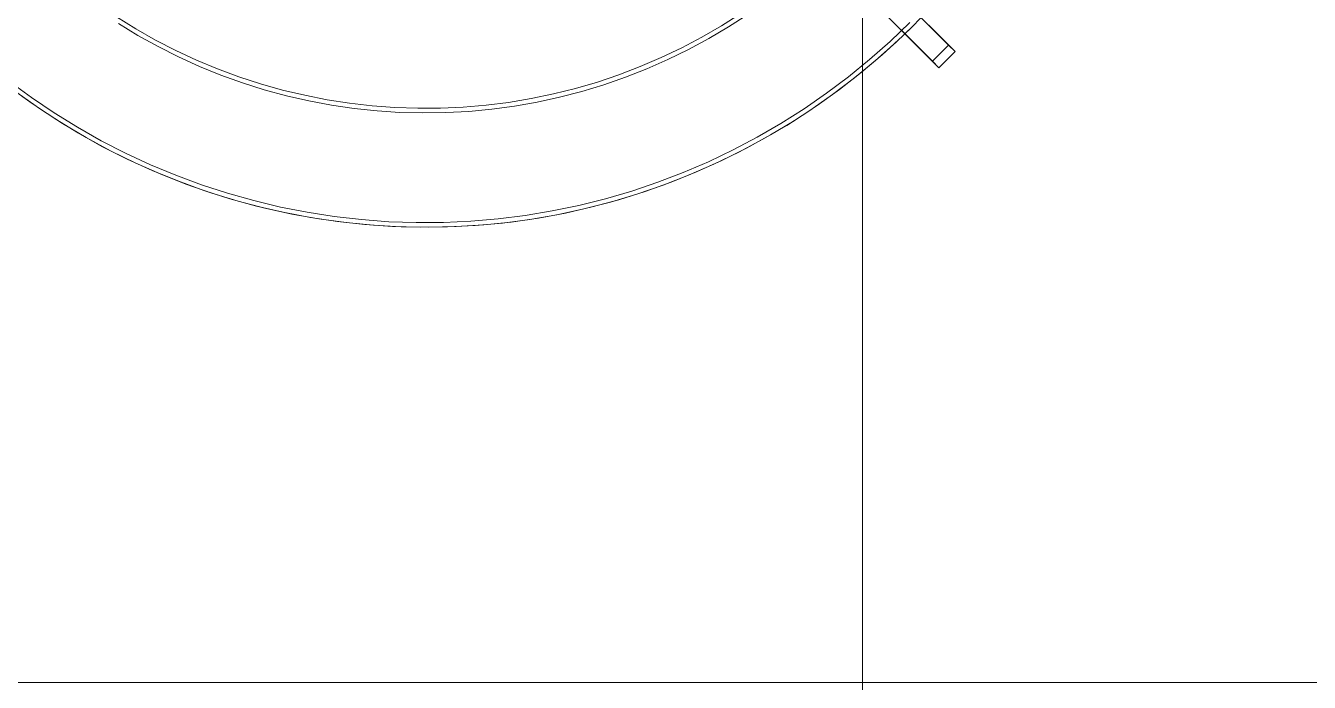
# Model space of a CAD drawing. Header units: millimetres. Extents: x -21597 to 3742, y 49379 to 62073.
# Drawn here: x -6448 to -5887, y 60747 to 61034 of the extents above; entities that cross this region are included whole.
import ezdxf

# ---------------------------------------------------------------- set-up
doc = ezdxf.new("R2010")
doc.units = ezdxf.units.MM
doc.layers.add('M-EQPM', color=7, linetype='Continuous', lineweight=5)
doc.layers.add('P-PIPE-IDEN', color=7, linetype='Continuous', lineweight=9)

# ---------------------------------------------------------------- blocks, each defined once
blk = doc.blocks.new('DanNong_VRV - OD-A-1-1235631-MẶT BẰNG ỐNG GAS KHU H_N')
at = {"layer": 'M-EQPM'}
for p, q in [((-214.1, -33.1), (-403.61, 156.4)), ((-403.61, 156.4), (-211.28, -35.93)), ((-218.35, -43), (-410.68, 149.33)), ((-410.68, 149.33), (-221.18, -40.17)), ((-214.1, -33.1), (-221.18, -40.17)), ((-214.1, -33.1), (-221.18, -40.17)), ((-211.28, -35.93), (-214.1, -33.1)), ((-218.35, -43), (-211.28, -35.93)), ((-211.28, -35.93), (-218.35, -43)), ((-221.18, -40.17), (-218.35, -43)), ((-885, -311.78), (655, -311.78)), ((-841.21, -311.78), (585, -311.78)), ((-12.64, -311.78), (-841.21, -311.78)), ((-841.21, -311.78), (-12.64, -311.78)), ((-550.11, -311.78), (-559.7, -311.78)), ((-444.61, -311.78), (-551.61, -311.78)), ((-551.61, -311.78), (-516.96, -311.78)), ((-550.11, -311.78), (-540.53, -311.78)), ((-516.96, -311.78), (-444.63, -311.78)), ((-498.45, -311.78), (-513.84, -311.78)), ((-508.64, -311.78), (485.5, -311.78)), ((-498.45, -311.78), (-483.06, -311.78)), ((-479.91, -311.78), (-276.36, -311.78)), ((-479.91, -311.78), (-463.14, -311.78)), ((-293.14, -311.78), (-463.14, -311.78)), ((-422.03, -311.78), (-383.93, -311.78)), ((-392.46, -311.78), (-322.46, -311.78)), ((-392.08, -311.78), (-387.08, -311.78)), ((-387.75, -311.78), (-365.55, -311.78)), ((-66.64, -311.78), (-387.08, -311.78)), ((-66.64, -311.78), (-387.08, -311.78)), ((-386.64, -311.78), (-381.64, -311.78)), ((-386.64, -311.78), (-381.64, -311.78)), ((-386.64, -311.78), (-381.64, -311.78)), ((-386.64, -311.78), (-381.64, -311.78)), ((-66.64, -311.78), (-381.64, -311.78)), ((-381.64, -311.78), (-66.64, -311.78)), ((-66.64, -311.78), (-381.64, -311.78)), ((-66.64, -311.78), (-381.64, -311.78)), ((-66.64, -311.78), (-381.64, -311.78)), ((-66.64, -311.78), (-381.64, -311.78)), ((-66.64, -311.78), (-381.64, -311.78)), ((-66.64, -311.78), (-381.64, -311.78)), ((-360.62, -311.78), (-282.24, -311.78)), ((-360.62, -311.78), (-282.24, -311.78)), ((-338.3, -311.78), (-307.98, -311.78)), ((-338.26, -311.78), (-307.94, -311.78)), ((-308.14, -311.78), (-243.14, -311.78)), ((-293.14, -311.78), (-276.36, -311.78)), ((-292.46, -311.78), (-222.46, -311.78)), ((-116.63, -311.78), (-140.28, -311.78)), ((-133.86, -311.78), (-101.07, -311.78)), ((-133.86, -311.78), (-101.07, -311.78)), ((-130.53, -311.78), (-104.11, -311.78)), ((-130.53, -311.78), (-104.11, -311.78)), ((-127.74, -311.78), (-105.54, -311.78)), ((-116.63, -311.78), (-92.98, -311.78)), ((-66.64, -311.78), (-61.64, -311.78)), ((-66.64, -311.78), (-61.64, -311.78)), ((-66.64, -311.78), (-61.64, -311.78)), ((-66.64, -311.78), (-61.64, -311.78)), ((-66.64, -311.78), (-61.64, -311.78))]:
    blk.add_line(p, q, dxfattribs=at)
at = {"layer": 'M-EQPM', "flags": 128}
for points in [[(-229.66, -24.62), (-221.32, -15.94)], [(-229.66, -24.62), (-221.32, -15.94)], [(-621.34, -53.89), (-611.51, -60.85), (-601.42, -67.41), (-591.07, -73.56), (-580.48, -79.29), (-569.67, -84.59), (-558.66, -89.46), (-547.46, -93.88), (-536.1, -97.86), (-524.58, -101.37), (-512.94, -104.42), (-501.18, -107), (-489.32, -109.11), (-477.4, -110.75), (-465.41, -111.9), (-453.39, -112.58), (-441.35, -112.78), (-429.32, -112.49), (-417.3, -111.72), (-405.33, -110.47), (-393.41, -108.75), (-381.58, -106.55), (-369.84, -103.88), (-358.22, -100.74), (-346.73, -97.13), (-335.39, -93.08), (-324.23, -88.57), (-313.26, -83.62), (-302.49, -78.23), (-291.95, -72.42), (-281.64, -66.19), (-271.6, -59.55), (-261.83, -52.52), (-252.34, -45.1), (-243.17, -37.31), (-234.31, -29.16), (-229.66, -24.62)], [(-621.34, -53.89), (-611.51, -60.85), (-601.42, -67.41), (-591.07, -73.56), (-580.48, -79.29), (-569.67, -84.59), (-558.66, -89.46), (-547.46, -93.88), (-536.1, -97.86), (-524.58, -101.37), (-512.94, -104.42), (-501.18, -107), (-489.32, -109.11), (-477.4, -110.75), (-465.41, -111.9), (-453.39, -112.58), (-441.35, -112.78), (-429.32, -112.49), (-417.3, -111.72), (-405.33, -110.47), (-393.41, -108.75), (-381.58, -106.55), (-369.84, -103.88), (-358.22, -100.74), (-346.73, -97.13), (-335.39, -93.08), (-324.23, -88.57), (-313.26, -83.62), (-302.49, -78.23), (-291.95, -72.42), (-281.64, -66.19), (-271.6, -59.55), (-261.83, -52.52), (-252.34, -45.1), (-243.17, -37.31), (-234.31, -29.16), (-229.66, -24.62)], [(-231.08, -23.2), (-239.7, -31.49), (-248.65, -39.42), (-257.91, -46.99), (-267.46, -54.19), (-277.29, -60.99), (-287.39, -67.4), (-297.74, -73.4), (-308.32, -78.98), (-319.11, -84.13), (-330.1, -88.85), (-341.27, -93.12), (-352.6, -96.94), (-364.07, -100.31), (-375.68, -103.21), (-387.38, -105.65), (-399.18, -107.62), (-411.04, -109.12), (-422.96, -110.14), (-434.91, -110.68), (-446.87, -110.75), (-458.82, -110.33), (-470.74, -109.44), (-482.62, -108.07), (-494.44, -106.23), (-506.17, -103.92), (-517.81, -101.14), (-529.32, -97.9), (-540.69, -94.2), (-551.9, -90.04), (-562.94, -85.45), (-573.79, -80.41), (-584.43, -74.94), (-594.84, -69.06), (-605.01, -62.76), (-614.91, -56.06), (-624.54, -48.97)], [(-231.08, -23.2), (-239.7, -31.49), (-248.65, -39.42), (-257.91, -46.99), (-267.46, -54.19), (-277.29, -60.99), (-287.39, -67.4), (-297.74, -73.4), (-308.32, -78.98), (-319.11, -84.13), (-330.1, -88.85), (-341.27, -93.12), (-352.6, -96.94), (-364.07, -100.31), (-375.68, -103.21), (-387.38, -105.65), (-399.18, -107.62), (-411.04, -109.12), (-422.96, -110.14), (-434.91, -110.68), (-446.87, -110.75), (-458.82, -110.33), (-470.74, -109.44), (-482.62, -108.07), (-494.44, -106.23), (-506.17, -103.92), (-517.81, -101.14), (-529.32, -97.9), (-540.69, -94.2), (-551.9, -90.04), (-562.94, -85.45), (-573.79, -80.41), (-584.43, -74.94), (-594.84, -69.06), (-605.01, -62.76), (-614.91, -56.06), (-624.54, -48.97)], [(-229.66, -24.62), (-221.32, -15.94)], [(-304.92, -19.32), (-313.33, -24.65), (-321.95, -29.65), (-330.75, -34.29), (-339.74, -38.59), (-348.89, -42.51), (-358.2, -46.07), (-367.63, -49.26), (-377.19, -52.06), (-386.85, -54.48), (-396.6, -56.51), (-406.42, -58.15), (-416.3, -59.4), (-426.23, -60.25), (-436.18, -60.7), (-446.14, -60.75), (-456.09, -60.41), (-466.02, -59.66), (-475.91, -58.53), (-485.76, -56.99), (-495.53, -55.07), (-505.21, -52.75), (-514.8, -50.05), (-524.27, -46.97), (-533.61, -43.51), (-542.8, -39.68), (-551.84, -35.49), (-560.7, -30.94), (-569.37, -26.03), (-577.83, -20.79)], [(-576.99, -23.71), (-568.41, -28.91), (-559.62, -33.78), (-550.65, -38.28), (-541.51, -42.43), (-532.21, -46.2), (-522.76, -49.6), (-513.19, -52.62), (-503.5, -55.25), (-493.71, -57.5), (-483.85, -59.35), (-473.91, -60.8), (-463.93, -61.86), (-453.91, -62.52), (-443.87, -62.77), (-433.84, -62.63), (-423.81, -62.08), (-413.82, -61.13), (-403.87, -59.79), (-393.98, -58.04), (-384.17, -55.91), (-374.46, -53.38), (-364.85, -50.46), (-355.37, -47.17), (-346.02, -43.5), (-336.83, -39.45), (-327.81, -35.04), (-318.98, -30.28), (-310.34, -25.17), (-301.91, -19.71)], [(-624.37, -51.62), (-614.63, -58.7), (-604.62, -65.39), (-594.35, -71.67), (-583.84, -77.53), (-573.1, -82.97), (-562.15, -87.98), (-551.01, -92.54), (-539.69, -96.65), (-528.22, -100.31), (-516.61, -103.51), (-504.89, -106.24), (-493.06, -108.5), (-481.16, -110.28), (-469.19, -111.59), (-457.18, -112.42), (-445.14, -112.77), (-433.11, -112.63), (-421.08, -112.01), (-409.09, -110.92), (-397.16, -109.34), (-385.29, -107.29), (-373.52, -104.77), (-361.86, -101.77), (-350.33, -98.32), (-338.94, -94.4), (-327.73, -90.04), (-316.69, -85.22), (-305.86, -79.97), (-295.24, -74.3), (-284.86, -68.2), (-274.73, -61.69), (-264.87, -54.78), (-255.3, -47.48), (-246.02, -39.81), (-237.06, -31.77), (-229.66, -24.62)], [(-231.08, -23.2), (-239.7, -31.49), (-248.65, -39.42), (-257.91, -46.99), (-267.46, -54.19), (-277.29, -60.99), (-287.39, -67.4), (-297.74, -73.4), (-308.32, -78.98), (-319.11, -84.13), (-330.1, -88.85), (-341.27, -93.12), (-352.6, -96.94), (-364.07, -100.31), (-375.68, -103.21), (-387.38, -105.65), (-399.18, -107.62), (-411.04, -109.12), (-422.96, -110.14), (-434.91, -110.68), (-446.87, -110.75), (-458.82, -110.33), (-470.74, -109.44), (-482.62, -108.07), (-494.44, -106.23), (-506.17, -103.92), (-517.81, -101.14), (-529.32, -97.9), (-540.69, -94.2), (-551.9, -90.04), (-562.94, -85.45), (-573.79, -80.41), (-584.43, -74.94), (-594.84, -69.06), (-605.01, -62.76), (-614.91, -56.06), (-624.54, -48.97)]]:
    blk.add_lwpolyline(points, dxfattribs=at)
blk = doc.blocks.new('AK-SGS-M3-Hrvt_rvt-1-MẶT BẰNG ỐNG GAS KHU H_N')
at = {"layer": 'M-EQPM', "lineweight": 25}
blk.add_blockref('DanNong_VRV - OD-A-1-1235631-MẶT BẰNG ỐNG GAS KHU H_N', (-5830.9, 61058.71), dxfattribs=at)

msp = doc.modelspace()

# ---------------------------------------------------------------- linework, layer by layer
at = {"layer": 'P-PIPE-IDEN'}
msp.add_line((-6082.72, 60295.64), (-6082.72, 62037.66), dxfattribs=at)

# ---------------------------------------------------------------- block references
at = {"lineweight": 5}
msp.add_blockref('AK-SGS-M3-Hrvt_rvt-1-MẶT BẰNG ỐNG GAS KHU H_N', (0, 0), dxfattribs=at)

doc.saveas('drawing.dxf')
